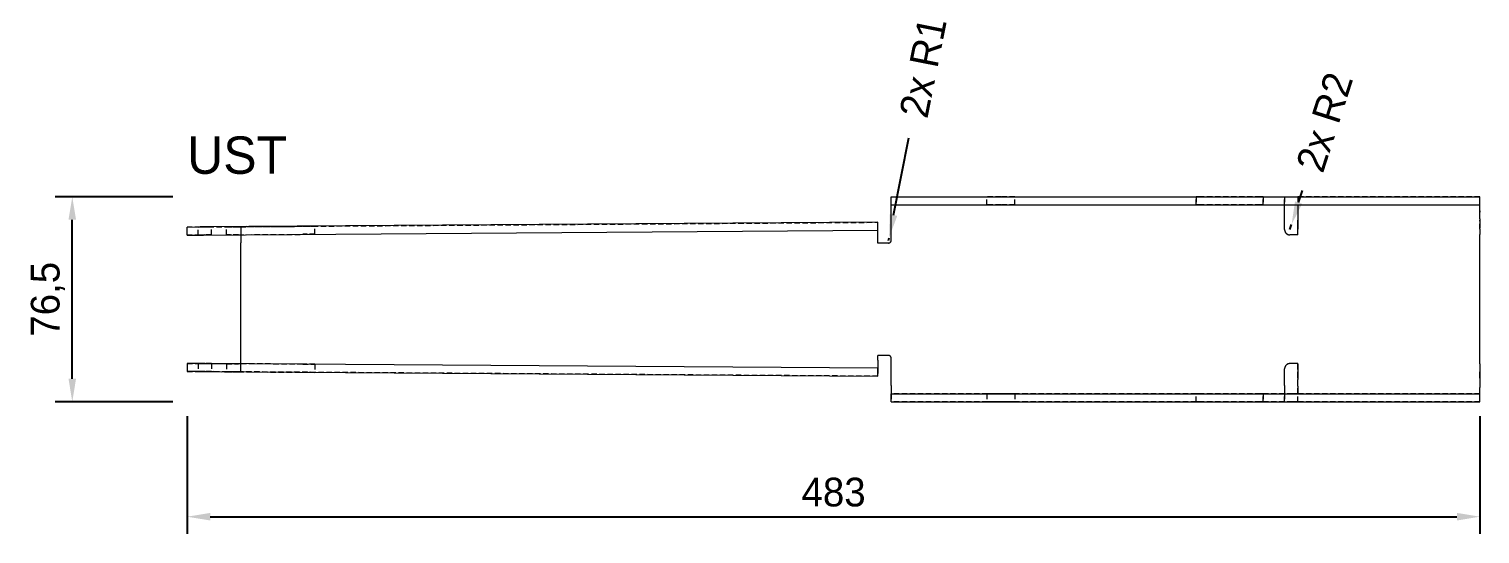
# Model space of a CAD drawing. Header units: metres. Extents: x -59 to 1546, y -324 to 342.
# Drawn here: x -59 to 483, y -324 to -136 of the extents above; entities that cross this region are included whole.
import ezdxf

# ---------------------------------------------------------------- set-up
doc = ezdxf.new("R2010")
doc.units = ezdxf.units.M
doc.linetypes.add('KESIK', pattern=[3, 2, -1])
for name, color, linetype, lineweight in [('GIZLI', 8, 'KESIK', 13), ('GORUNEN', 7, 'Continuous', 13), ('OLCU', 4, 'Continuous', 13), ('YAZI', 3, 'Continuous', 13)]:
    doc.layers.add(name, color=color, linetype=linetype, lineweight=lineweight)
doc.dimstyles.new('PF_MM', dxfattribs={"dimtxt": 10.734295, "dimasz": 8.587436, "dimexe": 6.440577, "dimexo": 5.367147, "dimgap": 3.757003, "dimtad": 1, "dimdec": 1, "dimcen": 2.5, "dimclrd": 4, "dimclre": 4, "dimclrt": 3, "dimazin": 3, "dimtfac": 1, "dimtmove": 0, "dimatfit": 3})

msp = doc.modelspace()

# ---------------------------------------------------------------- linework, layer by layer
at = {"layer": 'GIZLI'}
for points in [[(263.04, -204.59), (263.04, -198.59)], [(263.04, -198.59), (410.04, -198.59)], [(298.79, -201.59), (298.79, -198.59)], [(298.79, -198.59), (304.04, -198.59)], [(304.04, -198.59), (298.79, -198.59)], [(304.04, -198.59), (309.29, -198.59)], [(309.29, -198.59), (304.04, -198.59)], [(309.29, -201.59), (309.29, -198.59)], [(377.04, -201.59), (377.04, -198.59)], [(377.04, -198.59), (378.04, -198.59)], [(377.04, -198.59), (377.04, -201.59)], [(378.04, -198.59), (377.04, -198.59)], [(378.04, -198.59), (401.04, -198.59)], [(401.04, -198.59), (378.04, -198.59)], [(402.04, -198.59), (401.04, -198.59)], [(401.04, -198.59), (402.04, -198.59)], [(402.04, -201.59), (402.04, -198.59)], [(402.04, -198.59), (402.04, -201.59)], [(410.04, -204.59), (410.04, -198.59)], [(410.04, -198.59), (410.04, -201.59)], [(410.04, -201.59), (410.04, -198.59)], [(410.04, -198.59), (413.04, -198.59)], [(413.04, -198.59), (415.04, -198.59)], [(415.04, -198.59), (415.04, -201.59)], [(415.04, -198.59), (415.04, -201.59)], [(415.04, -198.59), (415.04, -204.26)], [(483.04, -198.59), (415.04, -198.59)], [(483.04, -204.26), (483.04, -198.59)], [(263.04, -201.59), (410.04, -201.59)], [(298.79, -201.59), (304.04, -201.59)], [(304.04, -201.59), (298.79, -201.59)], [(304.04, -201.59), (309.29, -201.59)], [(309.29, -201.59), (304.04, -201.59)], [(377.04, -201.59), (378.04, -201.59)], [(378.04, -201.59), (377.04, -201.59)], [(378.04, -201.59), (401.04, -201.59)], [(401.04, -201.59), (378.04, -201.59)], [(402.04, -201.59), (401.04, -201.59)], [(401.04, -201.59), (402.04, -201.59)], [(410.04, -201.59), (413.04, -201.59)], [(413.04, -201.59), (415.04, -201.59)], [(415.04, -201.59), (483.04, -201.59)], [(415.04, -204.26), (415.04, -204.33)], [(483.04, -204.26), (483.04, -204.33)], [(4.85, -209.85), (0, -209.89)], [(4.12, -209.86), (6.63, -209.84)], [(6.6, -209.84), (4.12, -209.86)], [(4.12, -209.86), (4.12, -209.86)], [(4.14, -212.86), (4.12, -209.86)], [(4.93, -209.85), (4.85, -209.85)], [(4.93, -209.85), (258, -208.09)], [(4.93, -209.85), (20.05, -209.75)], [(9.12, -209.82), (6.6, -209.84)], [(6.63, -209.84), (9.12, -209.82)], [(9.12, -209.82), (9.12, -209.82)], [(9.14, -212.82), (9.12, -209.82)], [(19.16, -209.75), (14.66, -209.78)], [(14.66, -209.78), (19.16, -209.75)], [(14.68, -212.78), (14.66, -209.78)], [(43.16, -209.59), (19.16, -209.75)], [(19.16, -209.75), (43.16, -209.59)], [(20.05, -209.75), (20.05, -209.75), (20.05, -209.75), (20.04, -210.61), (20.04, -212.75)], [(20.05, -209.75), (20.07, -212.75)], [(43.16, -209.59), (47.66, -209.55)], [(47.66, -209.55), (43.16, -209.59)], [(47.68, -212.55), (47.66, -209.55)], [(258.04, -214.09), (258, -208.09)], [(415.04, -206.84), (415.04, -207.34)], [(415.04, -207.69), (415.04, -207.34)], [(415.04, -207.34), (415.04, -210.33)], [(415.04, -212.67), (415.04, -207.69)], [(415.04, -210.68), (415.04, -207.69)], [(483.04, -206.84), (483.04, -207.34)], [(483.04, -207.34), (483.04, -210.33)], [(483.04, -207.69), (483.04, -207.34)], [(483.04, -210.68), (483.04, -207.69)], [(483.04, -207.69), (483.04, -212.67)], [(4.88, -212.85), (0.02, -212.89)], [(6.62, -212.84), (4.14, -212.86)], [(4.14, -212.86), (6.65, -212.84)], [(4.88, -212.85), (4.95, -212.85)], [(9.14, -212.82), (6.62, -212.84)], [(6.65, -212.84), (9.14, -212.82)], [(19.18, -212.75), (14.68, -212.78)], [(14.68, -212.78), (19.18, -212.75)], [(19.18, -212.75), (43.18, -212.59)], [(19.18, -212.75), (43.18, -212.59)], [(43.18, -212.59), (47.68, -212.55)], [(47.68, -212.55), (43.18, -212.59)], [(262.81, -215.47), (262.85, -215.43), (262.87, -215.39)], [(262.95, -215.26), (262.97, -215.22)], [(410.28, -211.76), (410.33, -211.85), (410.38, -211.93)], [(410.56, -212.16), (410.63, -212.23)], [(410.77, -212.36), (410.85, -212.43), (410.93, -212.48)], [(411.01, -212.53), (411.1, -212.58), (411.19, -212.63), (411.28, -212.67)], [(411.37, -212.7), (411.46, -212.73), (411.56, -212.76)], [(411.65, -212.78), (411.75, -212.8)], [(258.04, -259.59), (258, -265.59)], [(262.87, -258.28), (262.85, -258.24), (262.81, -258.2)], [(262.97, -258.45), (262.95, -258.41), (262.92, -258.36)], [(0, -263.78), (4.85, -263.82)], [(0.02, -260.78), (4.88, -260.82)], [(4.14, -260.81), (4.12, -263.81)], [(6.63, -263.83), (4.12, -263.81)], [(4.12, -263.81), (4.12, -263.81)], [(4.12, -263.81), (6.6, -263.83)], [(6.65, -260.83), (4.14, -260.81)], [(4.14, -260.81), (4.14, -260.81)], [(4.14, -260.81), (6.62, -260.83)], [(4.85, -263.82), (4.93, -263.82)], [(4.95, -260.82), (4.88, -260.82)], [(4.93, -263.82), (20.05, -263.92)], [(258, -265.59), (4.93, -263.82)], [(4.95, -260.82), (4.99, -260.82)], [(6.6, -263.83), (9.12, -263.85)], [(6.62, -260.83), (9.14, -260.85)], [(9.12, -263.85), (6.63, -263.83)], [(9.14, -260.85), (6.65, -260.83)], [(9.14, -260.85), (9.12, -263.85)], [(9.12, -263.85), (9.12, -263.85)], [(14.68, -260.89), (14.66, -263.89)], [(19.16, -263.92), (14.66, -263.89)], [(14.66, -263.89), (19.16, -263.92)], [(19.18, -260.92), (14.68, -260.89)], [(14.68, -260.89), (19.18, -260.92)], [(19.16, -263.92), (43.16, -264.09)], [(19.16, -263.92), (43.16, -264.09)], [(43.18, -261.09), (19.18, -260.92)], [(43.18, -261.09), (19.18, -260.92)], [(20.05, -263.92), (20.05, -263.92), (20.05, -263.92), (20.04, -263.07), (20.04, -260.92)], [(20.05, -263.92), (20.07, -260.92)], [(43.16, -264.09), (47.66, -264.12)], [(47.66, -264.12), (43.16, -264.09)], [(43.18, -261.09), (47.68, -261.12)], [(47.68, -261.12), (43.18, -261.09)], [(47.68, -261.12), (47.66, -264.12)], [(410.38, -261.74), (410.33, -261.82), (410.28, -261.91), (410.23, -262)], [(410.63, -261.44), (410.56, -261.51)], [(410.93, -261.19), (410.85, -261.25), (410.77, -261.31)], [(411.28, -261.01), (411.19, -261.04), (411.1, -261.09), (411.01, -261.14)], [(411.56, -260.91), (411.46, -260.94), (411.37, -260.97)], [(411.75, -260.87), (411.65, -260.89)], [(415.04, -261), (415.04, -265.99)], [(415.04, -265.99), (415.04, -263)], [(415.04, -266.33), (415.04, -263.34)], [(483.04, -261), (483.04, -265.99)], [(483.04, -265.99), (483.04, -263)], [(483.04, -266.33), (483.04, -263.34)], [(263.04, -269.09), (263.04, -275.09)], [(410.04, -269.09), (410.04, -275.09)], [(415.04, -265.99), (415.04, -266.33)], [(415.04, -266.33), (415.04, -266.83)], [(415.04, -269.34), (415.04, -269.41)], [(415.04, -275.09), (415.04, -269.41)], [(483.04, -265.99), (483.04, -266.33)], [(483.04, -266.33), (483.04, -266.83)], [(483.04, -269.34), (483.04, -269.41)], [(483.04, -275.09), (483.04, -269.41)], [(410.04, -272.09), (263.04, -272.09)], [(410.04, -275.09), (263.04, -275.09)], [(298.79, -272.09), (298.79, -275.09)], [(298.79, -272.09), (304.04, -272.09)], [(304.04, -272.09), (298.79, -272.09)], [(298.79, -275.09), (304.04, -275.09)], [(304.04, -275.09), (298.79, -275.09)], [(304.04, -272.09), (309.29, -272.09)], [(309.29, -272.09), (304.04, -272.09)], [(304.04, -275.09), (309.29, -275.09)], [(309.29, -275.09), (304.04, -275.09)], [(309.29, -272.09), (309.29, -275.09)], [(377.04, -275.09), (377.04, -272.09)], [(377.04, -275.09), (377.04, -272.09)], [(378.04, -272.09), (377.04, -272.09)], [(377.04, -272.09), (378.04, -272.09)], [(378.04, -275.09), (377.04, -275.09)], [(377.04, -275.09), (378.04, -275.09)], [(378.04, -272.09), (401.04, -272.09)], [(401.04, -272.09), (378.04, -272.09)], [(378.04, -275.09), (401.04, -275.09)], [(401.04, -275.09), (378.04, -275.09)], [(402.04, -272.09), (401.04, -272.09)], [(401.04, -272.09), (402.04, -272.09)], [(402.04, -275.09), (401.04, -275.09)], [(401.04, -275.09), (402.04, -275.09)], [(402.04, -272.09), (402.04, -275.09)], [(402.04, -275.09), (402.04, -272.09)], [(413.04, -272.09), (410.04, -272.09)], [(410.04, -272.09), (410.04, -275.09)], [(410.04, -275.09), (410.04, -272.09)], [(413.04, -275.09), (410.04, -275.09)], [(415.04, -272.09), (413.04, -272.09)], [(415.04, -275.09), (413.04, -275.09)], [(483.04, -272.09), (415.04, -272.09)], [(415.04, -275.09), (415.04, -272.09)], [(415.04, -275.09), (415.04, -272.09)], [(483.04, -275.09), (415.04, -275.09)]]:
    msp.add_lwpolyline(points, dxfattribs=at)
at = {"layer": 'GORUNEN'}
for points in [[(263.04, -198.59), (483.04, -198.59)], [(263.04, -201.59), (263.04, -198.59)], [(483.04, -201.59), (483.04, -198.59)], [(263.04, -204.59), (263.04, -201.59)], [(263.04, -201.59), (483.04, -201.59)], [(263.04, -214.84), (263.04, -204.59)], [(410.04, -204.59), (410.04, -201.59)], [(410.04, -210.82), (410.04, -204.59)], [(415.04, -201.59), (415.04, -203.86)], [(415.04, -203.86), (415.04, -204.33)], [(415.04, -204.33), (415.04, -206.84)], [(483.04, -203.86), (483.04, -201.59)], [(483.04, -203.86), (483.04, -204.33)], [(483.04, -206.84), (483.04, -204.33)], [(0, -209.89), (4.96, -209.85)], [(0.02, -212.89), (0, -209.89)], [(258, -208.09), (4.96, -209.85)], [(4.99, -212.85), (258.02, -211.09)], [(258.02, -211.09), (258, -208.09)], [(258.04, -214.09), (258.02, -211.09)], [(410.04, -210.82), (410.04, -210.91), (410.05, -211.01), (410.06, -211.1), (410.08, -211.2), (410.1, -211.29), (410.12, -211.38), (410.15, -211.47), (410.19, -211.56), (410.22, -211.65), (410.27, -211.74), (410.31, -211.82), (410.36, -211.9), (410.41, -211.98), (410.47, -212.06), (410.53, -212.13), (410.6, -212.2), (410.66, -212.27), (410.74, -212.33), (410.81, -212.39), (410.89, -212.45), (410.96, -212.5), (411.05, -212.55), (411.13, -212.6), (411.22, -212.64), (411.3, -212.68), (411.39, -212.71), (411.48, -212.74), (411.58, -212.76), (411.67, -212.78), (411.76, -212.8), (411.86, -212.81), (411.95, -212.82), (412.04, -212.82)], [(415.04, -206.84), (415.04, -210.33)], [(415.04, -210.33), (415.04, -210.68)], [(415.04, -212.67), (415.04, -210.68)], [(483.04, -206.84), (483.04, -210.33)], [(483.04, -210.68), (483.04, -210.33)], [(483.04, -210.68), (483.04, -212.67)], [(0.02, -212.89), (4.99, -212.85)], [(4.95, -212.85), (20.07, -212.75)], [(20.07, -212.75), (20.07, -212.75), (20.07, -212.75), (20.07, -212.75), (20.07, -212.75), (20.07, -212.75), (20.07, -212.75), (20.07, -212.75), (20.07, -212.75), (20.07, -212.76), (20.05, -213.71), (20.04, -215.75)], [(20.04, -212.75), (20.04, -215.75)], [(20.04, -257.92), (20.04, -215.75)], [(258.04, -215.84), (258.04, -214.09)], [(262.04, -215.84), (258.04, -215.84)], [(262.04, -215.84), (262.09, -215.83), (262.14, -215.83), (262.18, -215.83), (262.23, -215.82), (262.28, -215.81), (262.32, -215.79), (262.37, -215.78), (262.41, -215.76), (262.46, -215.74), (262.5, -215.72), (262.54, -215.7), (262.58, -215.68), (262.62, -215.65), (262.66, -215.62), (262.7, -215.59), (262.73, -215.56), (262.77, -215.52), (262.8, -215.49), (262.83, -215.45), (262.86, -215.41), (262.88, -215.37), (262.91, -215.33), (262.93, -215.29), (262.95, -215.25), (262.97, -215.21), (262.99, -215.16), (263, -215.12), (263.01, -215.07), (263.02, -215.02), (263.03, -214.97), (263.04, -214.93), (263.04, -214.88), (263.04, -214.84)], [(415.04, -212.82), (412.04, -212.82)], [(415.04, -212.82), (415.04, -212.67)], [(483.04, -261), (483.04, -212.67)], [(20.04, -260.92), (20.04, -257.92)], [(20.07, -260.92), (20.07, -260.92), (20.07, -260.92), (20.07, -260.92), (20.07, -260.92), (20.07, -260.92), (20.07, -260.92), (20.07, -260.92), (20.07, -260.92), (20.07, -260.91), (20.05, -259.96), (20.04, -257.92)], [(258.04, -259.59), (258.02, -262.59)], [(258.04, -259.59), (258.04, -257.84)], [(262.04, -257.84), (258.04, -257.84)], [(263.04, -258.84), (263.04, -258.79), (263.04, -258.74), (263.03, -258.69), (263.02, -258.65), (263.01, -258.6), (263, -258.55), (262.99, -258.51), (262.97, -258.46), (262.95, -258.42), (262.93, -258.38), (262.91, -258.33), (262.88, -258.29), (262.86, -258.25), (262.83, -258.22), (262.8, -258.18), (262.76, -258.14), (262.73, -258.11), (262.7, -258.08), (262.66, -258.05), (262.62, -258.02), (262.58, -257.99), (262.54, -257.97), (262.5, -257.95), (262.46, -257.93), (262.41, -257.91), (262.37, -257.89), (262.32, -257.88), (262.27, -257.86), (262.23, -257.85), (262.18, -257.85), (262.13, -257.84), (262.09, -257.84), (262.04, -257.84)], [(263.04, -269.09), (263.04, -258.84)], [(0.02, -260.78), (0, -263.78)], [(4.96, -263.82), (0, -263.78)], [(4.99, -260.82), (0.02, -260.78)], [(4.96, -263.82), (258, -265.59)], [(258.02, -262.59), (4.99, -260.82)], [(4.99, -260.82), (20.07, -260.92)], [(258, -265.59), (258.02, -262.59)], [(412.04, -260.85), (411.95, -260.86), (411.85, -260.86), (411.76, -260.87), (411.66, -260.89), (411.57, -260.91), (411.48, -260.93), (411.39, -260.96), (411.3, -261), (411.21, -261.03), (411.12, -261.08), (411.04, -261.12), (410.96, -261.17), (410.88, -261.23), (410.8, -261.28), (410.73, -261.34), (410.66, -261.41), (410.59, -261.48), (410.53, -261.55), (410.47, -261.62), (410.41, -261.7), (410.36, -261.78), (410.31, -261.86), (410.26, -261.94), (410.22, -262.03), (410.18, -262.11), (410.15, -262.2), (410.12, -262.3), (410.1, -262.39), (410.08, -262.48), (410.06, -262.57), (410.05, -262.67), (410.04, -262.76), (410.04, -262.85)], [(410.04, -269.09), (410.04, -262.85)], [(415.04, -260.85), (412.04, -260.85)], [(415.04, -261), (415.04, -260.85)], [(415.04, -263), (415.04, -261)], [(415.04, -263), (415.04, -263.34)], [(415.04, -263.34), (415.04, -266.83)], [(483.04, -261), (483.04, -263)], [(483.04, -263), (483.04, -263.34)], [(483.04, -263.34), (483.04, -266.83)], [(263.04, -269.09), (263.04, -272.09)], [(410.04, -269.09), (410.04, -272.09)], [(415.04, -269.34), (415.04, -266.83)], [(415.04, -269.34), (415.04, -269.81)], [(415.04, -269.81), (415.04, -272.09)], [(483.04, -266.83), (483.04, -269.34)], [(483.04, -269.34), (483.04, -269.81)], [(483.04, -272.09), (483.04, -269.81)], [(263.04, -275.09), (263.04, -272.09)], [(263.04, -272.09), (483.04, -272.09)], [(263.04, -275.09), (483.04, -275.09)], [(483.04, -275.09), (483.04, -272.09)]]:
    msp.add_lwpolyline(points, dxfattribs=at)

# ---------------------------------------------------------------- texts
at = {"layer": 'YAZI'}
msp.add_text('UST', height=13.955, dxfattribs=at).set_placement((0, -190))

# ---------------------------------------------------------------- dimensions: what is measured, and where the dimension line sits
at = {"layer": 'OLCU'}
for center, radius, location, text in [((262.04, -214.84), 1, (274.92, -150.28), '2x R1'), ((412.04, -210.82), 2, (424.92, -170.68), '2x R2')]:
    msp.add_radius_dim(center=center, radius=radius, location=location, text=text, dimstyle='PF_MM', override={"dimgap": 3.220288, "dimtad": 0, "dimtix": 0, "dimtofl": 1, "dimtmove": 1, "dimatfit": 3}, dxfattribs=at).render()
msp.add_linear_dim(base=(-42.94, -275.09), p1=(0, -275.09), p2=(0, -198.59), angle=90, dimstyle='PF_MM', dxfattribs=at).render()
msp.add_linear_dim(base=(0, -318.02), p1=(0, -275.09), p2=(483.04, -275.09), dimstyle='PF_MM', dxfattribs=at).render()

doc.saveas('drawing.dxf')
